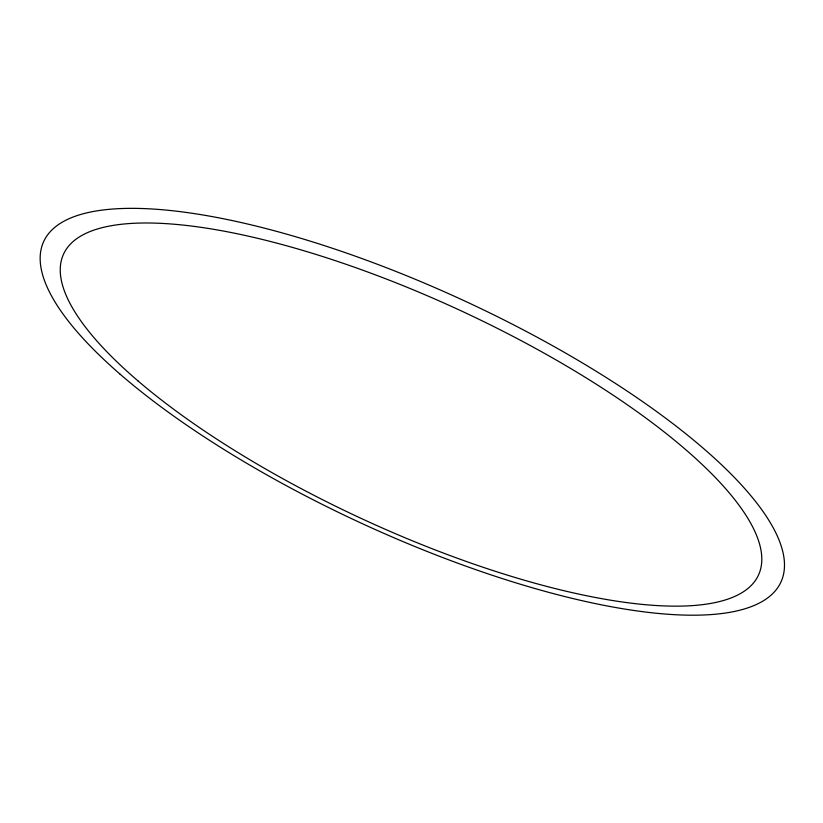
<?xml version="1.0" encoding="UTF-8"?>
<svg xmlns="http://www.w3.org/2000/svg" width="823" height="823" viewBox="0 0 823 823"><rect width="100%" height="100%" fill="white"/><g stroke="black" fill="none" stroke-linecap="round" stroke-linejoin="round"><path stroke-width="1.23" d="M119.716 373.848A406.048 122.545 24.8 0 0 757.788 603.825A406.048 122.545 24.8 0 0 359.456 257.65A406.048 122.545 24.8 0 0 119.716 373.848M138.079 380.987A382.736 115.179 24.8 0 0 738.313 594.71A382.736 115.179 24.8 0 0 356.698 268.02A382.736 115.179 24.8 0 0 138.079 380.987"/></g></svg>
